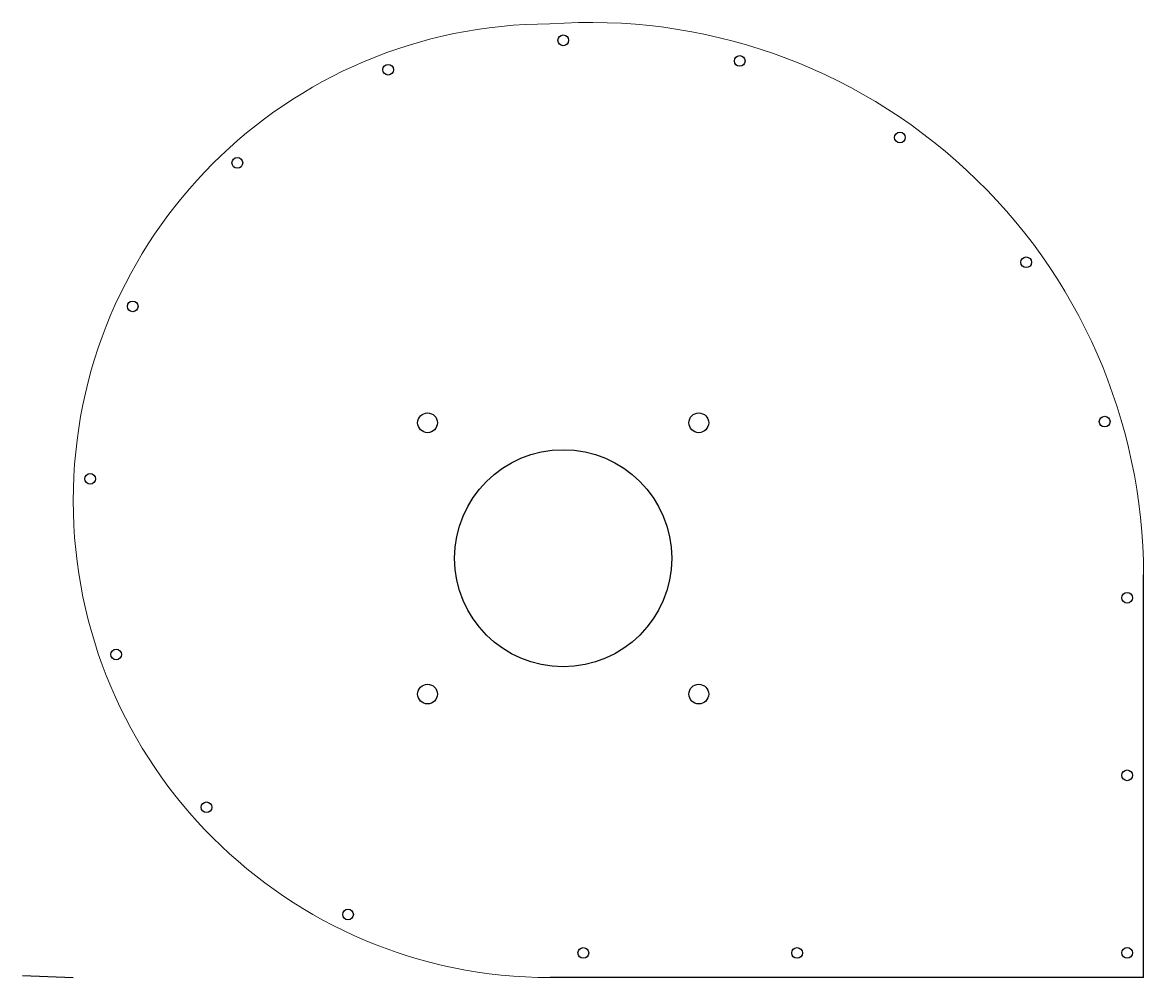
# Model space of a CAD drawing. Header units: inches. Extents: x -3 to 679, y 8 to 589.
import ezdxf

# ---------------------------------------------------------------- set-up
doc = ezdxf.new("R2010")
doc.units = ezdxf.units.IN
doc.header["$MEASUREMENT"] = 0

msp = doc.modelspace()

# ---------------------------------------------------------------- linework, layer by layer
for p, q in [((678.65, 7.98), (678.65, 252.99)), ((-3.23, 9.3), (27.67, 7.98)), ((678.65, 7.98), (317.67, 7.98))]:
    msp.add_line(p, q)
for centre, radius in [((325.74, 577.99), 3.25), ((433.01, 565.46), 3.25), ((219.23, 560.14), 3.25), ((530.46, 518.92), 3.25), ((127.47, 503.45), 3.25), ((607.29, 443.01), 3.25), ((63.84, 416.19), 3.25), ((243.15, 345.38), 6), ((408.15, 345.38), 6), ((654.99, 346.11), 3.25), ((325.65, 262.99), 66), ((37.99, 311.32), 3.25), ((668.65, 238.98), 3.25), ((53.76, 204.46), 3.25), ((243.15, 180.38), 6), ((408.15, 180.38), 6), ((668.65, 130.98), 3.25), ((108.7, 111.56), 3.25), ((194.8, 46.37), 3.25), ((337.91, 22.96), 3.25), ((467.91, 22.96), 3.25), ((668.65, 22.98), 3.25)]:
    msp.add_circle(centre, radius)
at = {"color": 7, "linetype": 'Continuous', "lineweight": 15}
for centre, radius, start, end in [((317.67, 297.98), 290, 90.02201, 270), ((342.13, 252.36), 336.52, 0.107, 94.1879)]:
    msp.add_arc(centre, radius, start, end, dxfattribs=at)

doc.saveas('drawing.dxf')
